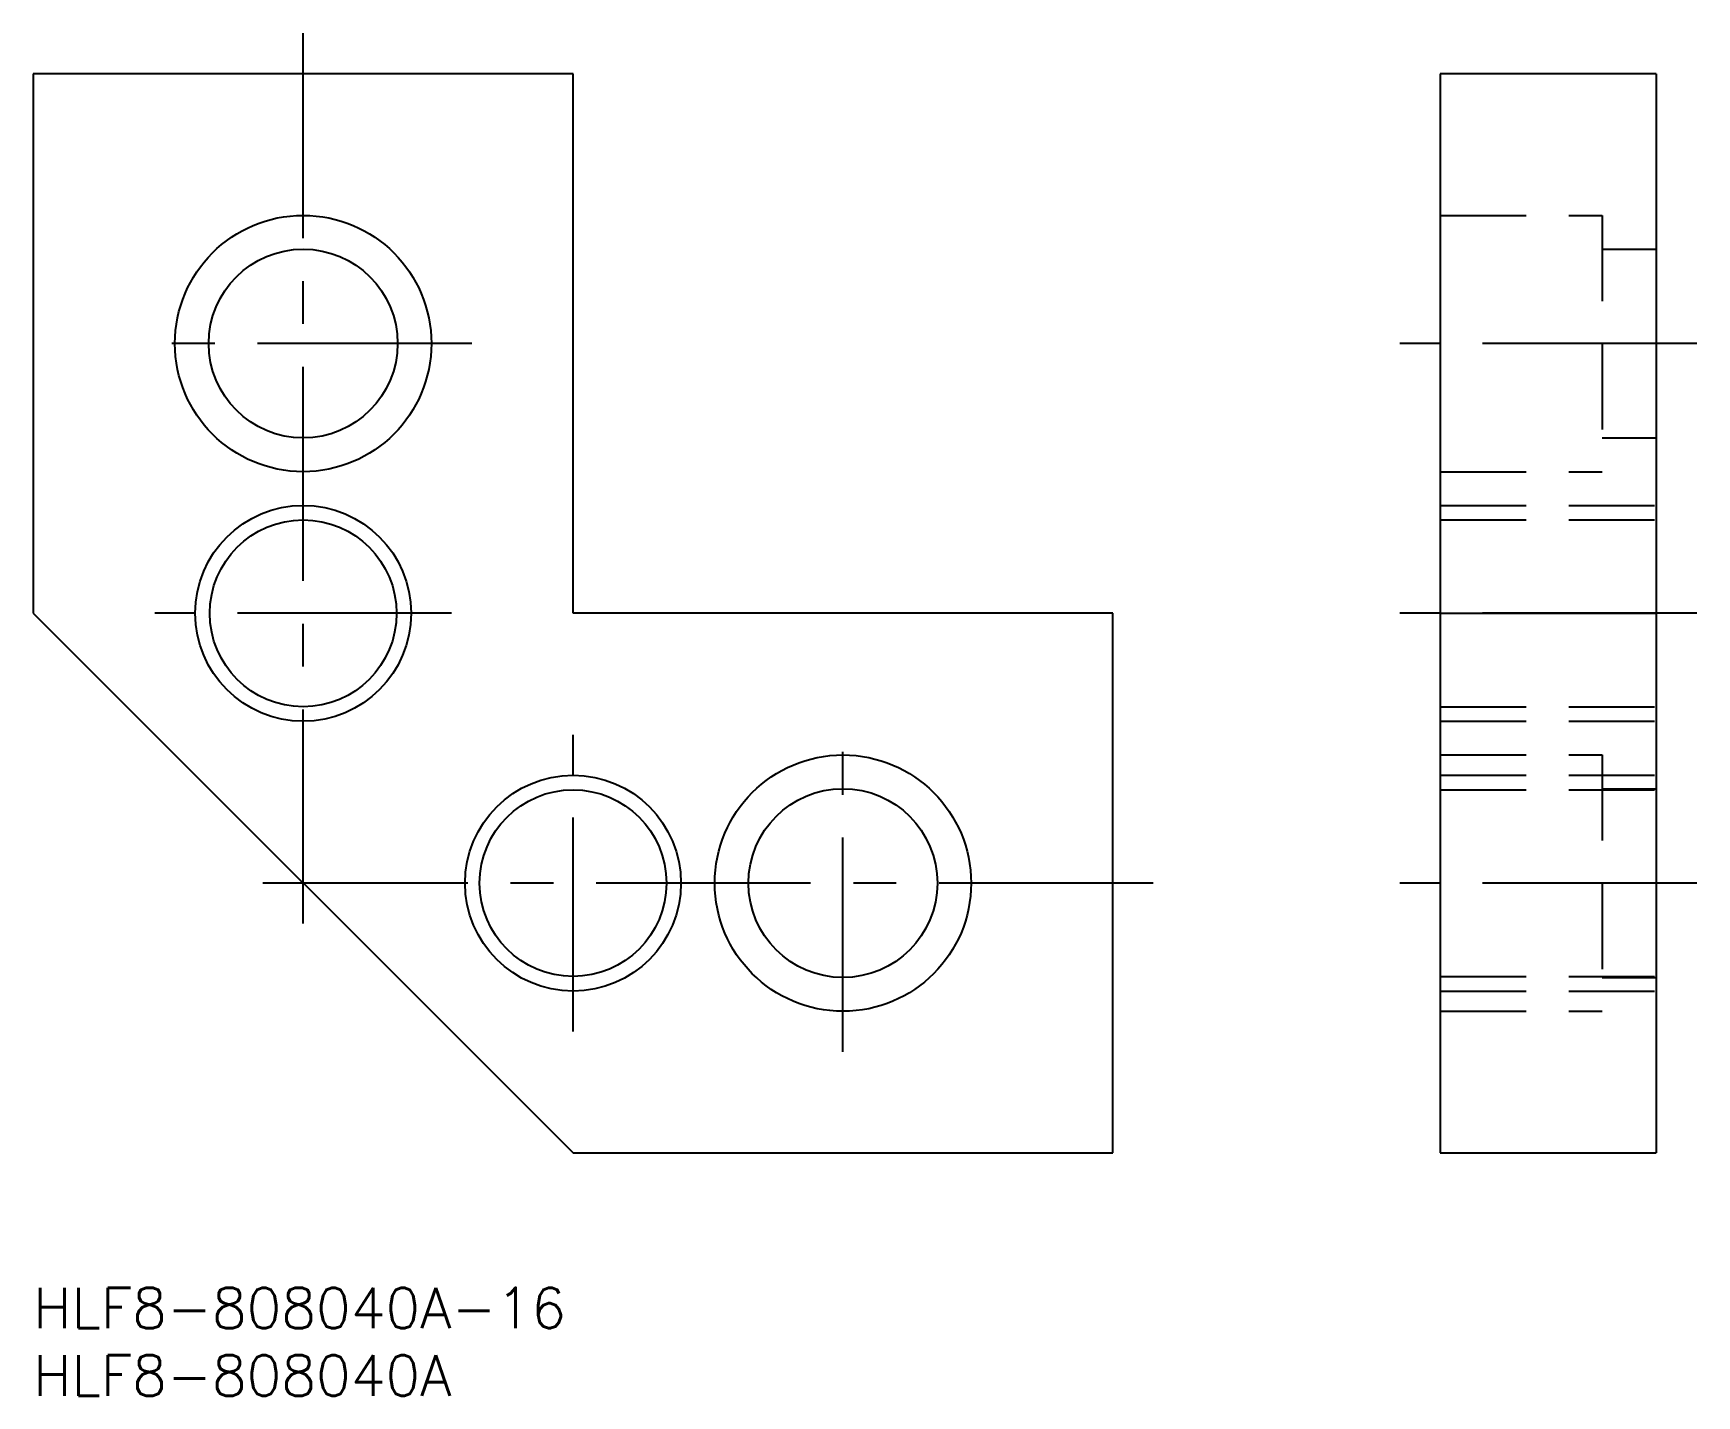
# Model space of a CAD drawing. Extents: x 0 to 123, y -8 to 93.
import ezdxf

# ---------------------------------------------------------------- set-up
doc = ezdxf.new("R2010")
doc.units = 0
doc.header["$LTSCALE"] = 0.5
doc.linetypes.add('CENTER', pattern=[50.8, 31.75, -6.35, 6.35, -6.35])
doc.linetypes.add('DASHED', pattern=[19.05, 12.7, -6.35])
for name, color, linetype in [('MSM_CENTER', 1, 'CENTER'), ('MSM_CONTINUOUS', 7, 'CONTINUOUS'), ('MSM_DASHED', 4, 'DASHED'), ('MSM_NARROW', 5, 'CONTINUOUS'), ('MSM_PART_NUMBER', 7, 'CONTINUOUS')]:
    doc.layers.add(name, color=color, linetype=linetype)
doc.styles.get("Standard").update_dxf_attribs({"font": 'txt.shx', "height": 3, "bigfont": 'bigfont.shx'})

# ---------------------------------------------------------------- blocks, each defined once
blk = doc.blocks.new('*U2')
at = {"layer": 'MSM_PART_NUMBER'}
blk.add_text('HLF8-808040A-16', height=3, dxfattribs=at).set_placement((0, -3))
blk = doc.blocks.new('*U3')
at = {"layer": 'MSM_PART_NUMBER'}
blk.add_text('HLF8-808040A', height=3, dxfattribs=at).set_placement((0, -8))

msp = doc.modelspace()

# ---------------------------------------------------------------- linework, layer by layer
at = {"layer": 'MSM_CENTER'}
for p, q in [((20, 27), (20, 93)), ((32.5, 70), (7.5, 70)), ((123.27, 70), (101.27, 70)), ((31, 50), (9, 50)), ((123.27, 50), (101.27, 50)), ((60, 17.5), (60, 42.5)), ((40, 19), (40, 41)), ((83, 30), (17, 30)), ((123.27, 30), (101.27, 30))]:
    msp.add_line(p, q, dxfattribs=at)
at = {"layer": 'MSM_CONTINUOUS'}
for p, q in [((40, 90), (0, 90)), ((0, 90), (0, 50)), ((40, 50), (40, 90)), ((120.27, 90), (104.27, 90)), ((104.27, 90), (104.27, 10)), ((120.27, 90), (120.27, 10)), ((0, 50), (40, 10)), ((80, 50), (40, 50)), ((80, 10), (80, 50)), ((104.27, 50), (120.27, 50)), ((40, 10), (80, 10)), ((104.27, 10), (120.27, 10))]:
    msp.add_line(p, q, dxfattribs=at)
for centre, radius in [((20, 70), 9.5), ((20, 70), 7), ((20, 50), 6.92), ((60, 30), 9.5), ((60, 30), 7), ((40, 30), 6.92)]:
    msp.add_circle(centre, radius, dxfattribs=at)
at = {"layer": 'MSM_DASHED'}
for p, q in [((104.27, 79.5), (116.27, 79.5)), ((116.27, 79.5), (116.27, 60.5)), ((116.27, 77), (120.27, 77)), ((116.27, 63), (120.27, 63)), ((104.27, 60.5), (116.27, 60.5)), ((104.27, 58), (120.27, 58)), ((104.27, 56.92), (120.27, 56.92)), ((104.27, 43.08), (120.27, 43.08)), ((104.27, 42), (120.27, 42)), ((104.27, 39.5), (116.27, 39.5)), ((116.27, 39.5), (116.27, 20.5)), ((104.27, 38), (120.27, 38)), ((116.27, 37), (120.27, 37)), ((104.27, 36.92), (120.27, 36.92)), ((104.27, 23.08), (120.27, 23.08)), ((116.27, 23), (120.27, 23)), ((104.27, 22), (120.27, 22)), ((104.27, 20.5), (116.27, 20.5))]:
    msp.add_line(p, q, dxfattribs=at)
at = {"layer": 'MSM_NARROW'}
for centre in [(20, 50), (40, 30)]:
    msp.add_circle(centre, 8, dxfattribs=at)

# ---------------------------------------------------------------- block references
at = {"layer": 'MSM_CONTINUOUS'}
for name in ['*U2', '*U3']:
    msp.add_blockref(name, (0, 0), dxfattribs=at)

doc.saveas('drawing.dxf')
